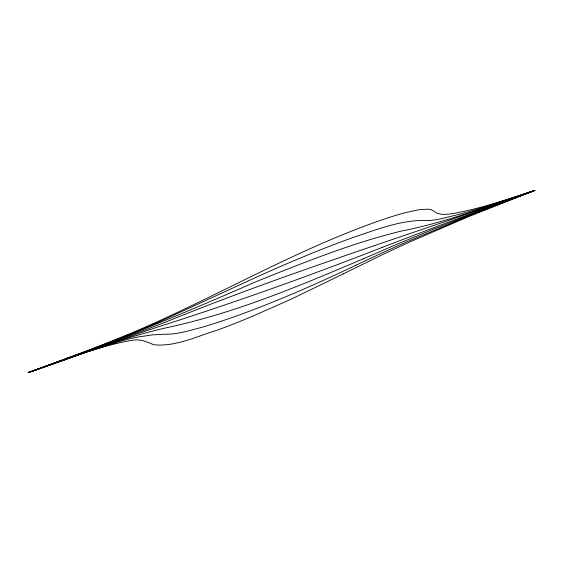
<?xml version="1.0" encoding="UTF-8"?>
<svg xmlns="http://www.w3.org/2000/svg" width="563" height="563" viewBox="0 0 563 563"><rect width="100%" height="100%" fill="white"/><g stroke="black" fill="none" stroke-linecap="round" stroke-linejoin="round"><path stroke-width="0.84" d="M343.099 273.963L291.212 299.157L252.013 316.462A142.636 17.383 -25.1 0 1 217.578 330.045C196.916 336.308 175.755 346.935 153.685 344.753C146.901 341.79 139.807 338.715 132.164 340.298C96.259 346.414 62.62 361.355 28.15 372.593C73.957 355.823 119.898 339.207 164.157 318.588C235.25 285.877 303.872 247.41 377.857 221.294A142.636 17.383 -25.1 0 1 404.776 212.814L418.471 209.802L428.176 209.14L431.385 209.753L437.177 213.271L441.181 214.229A197.662 24.089 -25.1 0 0 452.568 213.623C480.661 208.563 507.805 199.401 534.85 190.407L469.021 216.438L412.665 240.704A197.662 24.089 -25.1 0 0 379.356 256.172L343.099 273.963M356.182 265.082C318.348 283.196 279.888 300.093 240.478 314.506A202.581 24.688 -25.1 0 1 202.779 327.068L187.662 331.121A187.261 22.823 -25.1 0 1 172.215 333.965L152.474 334.858L136.739 337.195A190.871 23.259 -25.1 0 0 118.786 341.762L86.948 351.974L28.15 372.593L90.2 349.771L129.814 334.281A190.871 23.259 -25.1 0 0 159.589 321.691L254.828 277.918A187.261 22.823 -25.1 0 1 287.257 263.547L311.008 253.631A202.581 24.688 -25.1 0 1 354.964 236.833C378.892 228.838 403.354 219.134 429.006 220.562A203.37 24.786 -25.1 0 0 441.146 218.74L461.632 213.708L481.717 207.824L534.85 190.407L471.132 215.003L407.549 241.534A203.37 24.786 -25.1 0 0 379.476 254.166L356.182 265.082M363.191 258.874C300.163 285.575 236.46 312.542 169.329 327.103C120.939 337.737 74.893 356.562 28.15 372.593C105.577 345.724 181.335 314.485 256.355 281.556C304.217 262.428 352.276 242.885 402.489 230.788C438.394 224.018 472.814 211.301 507.418 199.907L534.85 190.407L488.515 207.726L434.77 228.648L397.021 244.187L363.191 258.874M382.361 247.319C308.672 276.25 234.025 302.704 158.604 326.737A738.276 89.974 -25.1 0 0 138.85 333.38L28.15 372.593L142.545 330.875A738.276 89.974 -25.1 0 0 165.156 322.289C286.356 272.703 411.616 234.384 534.85 190.407L450.259 221.421L382.361 247.319"/></g></svg>
